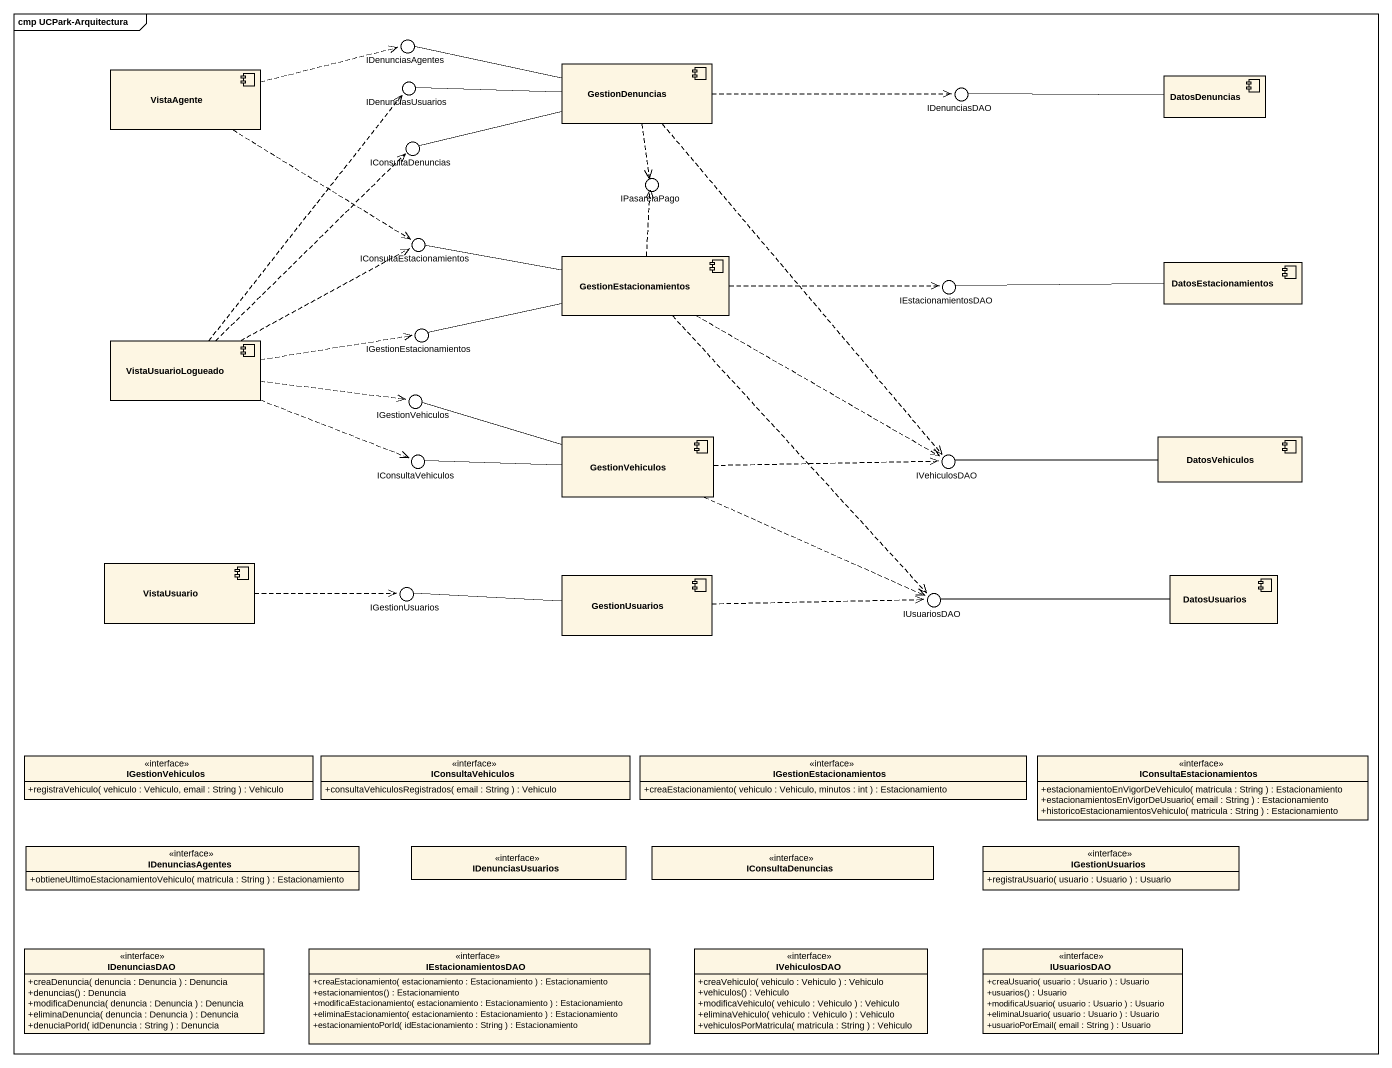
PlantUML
@startuml
mainframe cmp UCPark-Arquitectura
allowmixing
hide circle
hide empty members
skinparam classAttributeIconSize 0
() IDenunciasAgentes
component VistaAgente
() IDenunciasUsuarios
component GestionDenuncias
() IDenunciasDAO
component DatosDenuncias
() IConsultaDenuncias
() IPasarelaPago
() IConsultaEstacionamientos
component GestionEstacionamientos
() IEstacionamientosDAO
component DatosEstacionamientos
component VistaUsuarioLogueado
() IGestionEstacionamientos
() IGestionVehiculos
component GestionVehiculos
component DatosVehiculos
() IConsultaVehiculos
() IVehiculosDAO
component VistaUsuario
() IGestionUsuarios
component GestionUsuarios
() IUsuariosDAO
component DatosUsuarios
interface "IGestionVehiculos" as IGestionVehiculos_2 {
  +registraVehiculo( vehiculo : Vehiculo, email : String ) : Vehiculo
}
interface "IConsultaVehiculos" as IConsultaVehiculos_2 {
  +consultaVehiculosRegistrados( email : String ) : Vehiculo
}
interface "IGestionEstacionamientos" as IGestionEstacionamientos_2 {
  +creaEstacionamiento( vehiculo : Vehiculo, minutos : int ) : Estacionamiento
}
interface "IConsultaEstacionamientos" as IConsultaEstacionamientos_2 {
  +estacionamientoEnVigorDeVehiculo( matricula : String ) : Estacionamiento
  +estacionamientosEnVigorDeUsuario( email : String ) : Estacionamiento
  +historicoEstacionamientosVehiculo( matricula : String ) : Estacionamiento
}
interface "IDenunciasAgentes" as IDenunciasAgentes_2 {
  +obtieneUltimoEstacionamientoVehiculo( matricula : String ) : Estacionamiento
}
interface "IDenunciasUsuarios" as IDenunciasUsuarios_2
interface "IConsultaDenuncias" as IConsultaDenuncias_2
interface "IGestionUsuarios" as IGestionUsuarios_2 {
  +registraUsuario( usuario : Usuario ) : Usuario
}
interface "IDenunciasDAO" as IDenunciasDAO_2 {
  +creaDenuncia( denuncia : Denuncia ) : Denuncia
  +denuncias() : Denuncia
  +modificaDenuncia( denuncia : Denuncia ) : Denuncia
  +eliminaDenuncia( denuncia : Denuncia ) : Denuncia
  +denuciaPorId( idDenuncia : String ) : Denuncia
}
interface "IEstacionamientosDAO" as IEstacionamientosDAO_2 {
  +creaEstacionamiento( estacionamiento : Estacionamiento ) : Estacionamiento
  +estacionamientos() : Estacionamiento
  +modificaEstacionamiento( estacionamiento : Estacionamiento ) : Estacionamiento
  +eliminaEstacionamiento( estacionamiento : Estacionamiento ) : Estacionamiento
  +estacionamientoPorId( idEstacionamiento : String ) : Estacionamiento
}
interface "IVehiculosDAO" as IVehiculosDAO_2 {
  +creaVehiculo( vehiculo : Vehiculo ) : Vehiculo
  +vehiculos() : Vehiculo
  +modificaVehiculo( vehiculo : Vehiculo ) : Vehiculo
  +eliminaVehiculo( vehiculo : Vehiculo ) : Vehiculo
  +vehiculosPorMatricula( matricula : String ) : Vehiculo
}
interface "IUsuariosDAO" as IUsuariosDAO_2 {
  +creaUsuario( usuario : Usuario ) : Usuario
  +usuarios() : Usuario
  +modificaUsuario( usuario : Usuario ) : Usuario
  +eliminaUsuario( usuario : Usuario ) : Usuario
  +usuarioPorEmail( email : String ) : Usuario
}
VistaAgente .right.> IDenunciasAgentes
VistaAgente ..> IConsultaEstacionamientos
GestionDenuncias -left- IDenunciasAgentes
GestionDenuncias -left- IDenunciasUsuarios
GestionDenuncias .right.> IDenunciasDAO
GestionDenuncias -left- IConsultaDenuncias
GestionDenuncias ..> IPasarelaPago
GestionDenuncias ..> IVehiculosDAO
DatosDenuncias -left- IDenunciasDAO
GestionEstacionamientos .up.> IPasarelaPago
GestionEstacionamientos -left- IConsultaEstacionamientos
GestionEstacionamientos .right.> IEstacionamientosDAO
GestionEstacionamientos -left- IGestionEstacionamientos
GestionEstacionamientos .right.> IVehiculosDAO
GestionEstacionamientos ..> IUsuariosDAO
DatosEstacionamientos -left- IEstacionamientosDAO
VistaUsuarioLogueado .up.> IDenunciasUsuarios
VistaUsuarioLogueado .up.> IConsultaDenuncias
VistaUsuarioLogueado .right.> IConsultaEstacionamientos
VistaUsuarioLogueado .right.> IGestionEstacionamientos
VistaUsuarioLogueado .right.> IGestionVehiculos
VistaUsuarioLogueado .right.> IConsultaVehiculos
GestionVehiculos -left- IGestionVehiculos
GestionVehiculos -left- IConsultaVehiculos
GestionVehiculos .right.> IVehiculosDAO
GestionVehiculos .right.> IUsuariosDAO
DatosVehiculos -left- IVehiculosDAO
VistaUsuario .right.> IGestionUsuarios
GestionUsuarios -left- IGestionUsuarios
GestionUsuarios .right.> IUsuariosDAO
DatosUsuarios -left- IUsuariosDAO
@enduml
